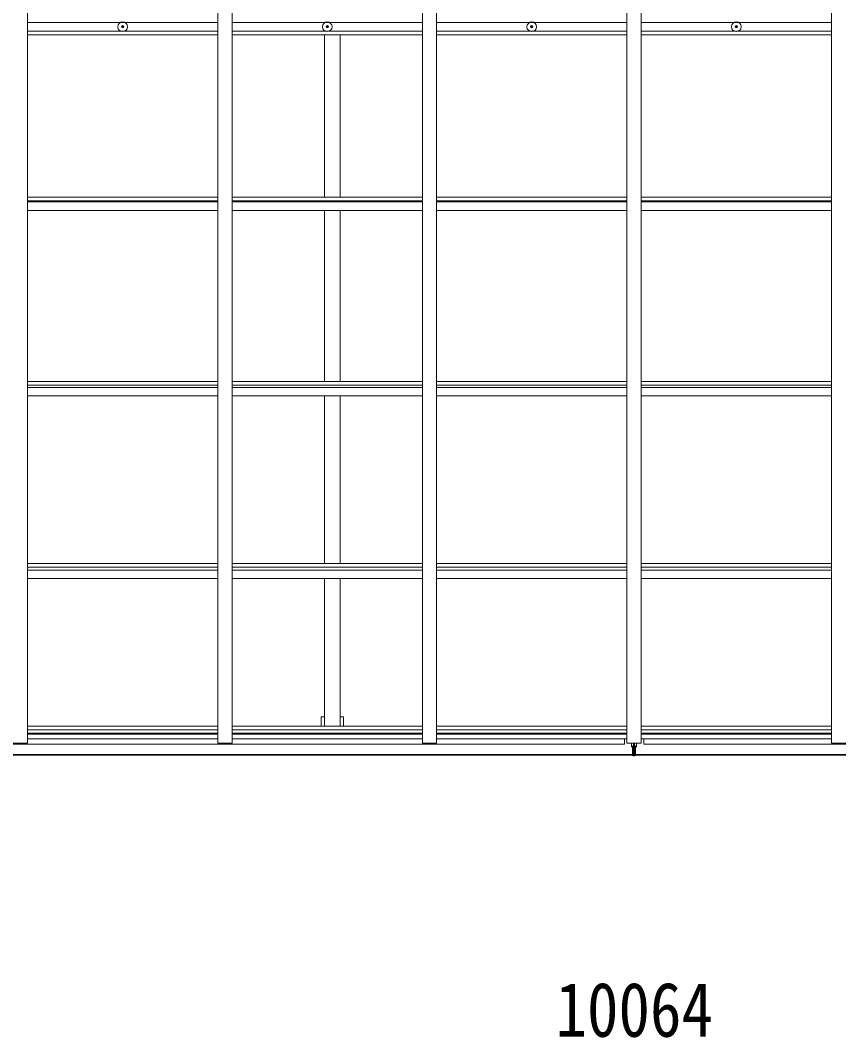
# Model space of a CAD drawing. Units: millimetres at full size, sheet at 1:40; details may follow other scales. Extents: x -11181 to 11305, y -7804 to 7716.
# Drawn here: x 1674 to 4538, y 636 to 4195 of the extents above; entities that cross this region are included whole.
import ezdxf
from ezdxf.enums import TextEntityAlignment as Align

# ---------------------------------------------------------------- set-up
doc = ezdxf.new("R2010")
doc.units = ezdxf.units.MM
doc.header["$LTSCALE"] = 40
for name, color, linetype, lineweight in [('0-1_本体', 4, 'Continuous', 9), ('0-2_部品', 7, 'Continuous', 9), ('0-3_ELV2', 4, 'Continuous', 9), ('0-A_寸法', 6, 'Continuous', 9)]:
    doc.layers.add(name, color=color, linetype=linetype, lineweight=lineweight)
doc.styles.add('ＭＳ ゴシック', font='')
doc.styles.get('ＭＳ ゴシック').set_extended_font_data('MS Gothic')

msp = doc.modelspace()

# ---------------------------------------------------------------- linework, layer by layer
at = {"layer": '0-1_本体'}
for p, q in [((1699.19, 1666.64), (1699.19, 6678.61)), ((2365.19, 1666.64), (2365.19, 6678.61)), ((2415.19, 1666.64), (2415.19, 6678.61)), ((3081.19, 1666.64), (3081.19, 6678.61)), ((3131.19, 1666.64), (3131.19, 6678.61)), ((3797.19, 1666.64), (3797.19, 6678.61)), ((3847.19, 1666.64), (3847.19, 6678.61)), ((4513.19, 1666.64), (4513.19, 6678.61)), ((1699.19, 4187.62), (2365.19, 4187.62)), ((2415.19, 4187.62), (3081.19, 4187.62)), ((3131.19, 4187.62), (3797.19, 4187.62)), ((4513.19, 4187.62), (3847.19, 4187.62)), ((1699.19, 4157.62), (2365.19, 4157.62)), ((1699.19, 4144.62), (2365.19, 4144.62)), ((2415.19, 4157.62), (3081.19, 4157.62)), ((2415.19, 4144.62), (3081.19, 4144.62)), ((2738.69, 3577.1), (2738.69, 4144.62)), ((2793.69, 3577.1), (2793.69, 4144.62)), ((3131.19, 4157.62), (3797.19, 4157.62)), ((3131.19, 4144.62), (3797.19, 4144.62)), ((4513.19, 4157.62), (3847.19, 4157.62)), ((4513.19, 4144.62), (3847.19, 4144.62)), ((1699.19, 3577.1), (2365.19, 3577.1)), ((1699.19, 3564.08), (2365.19, 3564.08)), ((1699.19, 3560.22), (2365.19, 3560.22)), ((2415.19, 3577.1), (3081.19, 3577.1)), ((2415.19, 3564.08), (3081.19, 3564.08)), ((2415.19, 3560.22), (3081.19, 3560.22)), ((3131.19, 3577.1), (3797.19, 3577.1)), ((3131.19, 3564.08), (3797.19, 3564.08)), ((3131.19, 3560.22), (3797.19, 3560.22)), ((4513.19, 3577.1), (3847.19, 3577.1)), ((4513.19, 3564.08), (3847.19, 3564.08)), ((4513.19, 3560.22), (3847.19, 3560.22)), ((1699.19, 3530.42), (2365.19, 3530.42)), ((2415.19, 3530.42), (3081.19, 3530.42)), ((2738.69, 2932.08), (2738.69, 3530.42)), ((2793.69, 2932.08), (2793.69, 3530.42)), ((3131.19, 3530.42), (3797.19, 3530.42)), ((4513.19, 3530.42), (3847.19, 3530.42)), ((1699.18, 2919.15), (2365.18, 2919.15)), ((1699.19, 2932.08), (2365.19, 2932.08)), ((2415.18, 2919.15), (3081.18, 2919.15)), ((2415.19, 2932.08), (3081.19, 2932.08)), ((3131.18, 2919.15), (3797.18, 2919.15)), ((3131.19, 2932.08), (3797.19, 2932.08)), ((4513.19, 2932.08), (3847.19, 2932.08)), ((4513.21, 2919.15), (3847.21, 2919.15)), ((1699.19, 2911.25), (2365.19, 2911.25)), ((2415.19, 2911.25), (3081.19, 2911.25)), ((3131.19, 2911.25), (3797.19, 2911.25)), ((4513.19, 2911.25), (3847.19, 2911.25)), ((1699.19, 2881.91), (2365.19, 2881.91)), ((2415.19, 2881.91), (3081.19, 2881.91)), ((2738.69, 2294.93), (2738.69, 2881.91)), ((2793.69, 2294.93), (2793.69, 2881.91)), ((3131.19, 2881.91), (3797.19, 2881.91)), ((4513.19, 2881.91), (3847.19, 2881.91)), ((1699.19, 2294.93), (2365.19, 2294.93)), ((1699.19, 2282.09), (2365.19, 2282.09)), ((2415.19, 2294.93), (3081.19, 2294.93)), ((2415.19, 2282.09), (3081.19, 2282.09)), ((3131.19, 2294.93), (3797.19, 2294.93)), ((3131.19, 2282.09), (3797.19, 2282.09)), ((4513.19, 2294.93), (3847.19, 2294.93)), ((4513.19, 2282.09), (3847.19, 2282.09)), ((1699.19, 2271.94), (2365.19, 2271.94)), ((1699.19, 2242.97), (2365.19, 2242.97)), ((2415.19, 2271.94), (3081.19, 2271.94)), ((2415.19, 2242.97), (3081.19, 2242.97)), ((2738.69, 1725.5), (2738.69, 2242.97)), ((2793.69, 1725.5), (2793.69, 2242.97)), ((3131.19, 2271.94), (3797.19, 2271.94)), ((3131.19, 2242.97), (3797.19, 2242.97)), ((4513.19, 2271.94), (3847.19, 2271.94)), ((4513.19, 2242.97), (3847.19, 2242.97)), ((2805.69, 1758.34), (2793.69, 1758.34)), ((2805.69, 1758.34), (2805.69, 1725.5)), ((1699.19, 1725.5), (2365.19, 1725.5)), ((1699.19, 1712.68), (2365.19, 1712.68)), ((2415.19, 1725.5), (3081.19, 1725.5)), ((2415.19, 1712.68), (3081.19, 1712.68)), ((3131.19, 1725.5), (3797.19, 1725.5)), ((3131.19, 1712.68), (3797.19, 1712.68)), ((4513.19, 1725.5), (3847.19, 1725.5)), ((4513.19, 1712.68), (3847.19, 1712.68)), ((1699.19, 1701.33), (2365.19, 1701.33)), ((1699.19, 1697.55), (2365.19, 1697.55)), ((1699.19, 1681.6), (2365.19, 1681.6)), ((2415.19, 1701.33), (3081.19, 1701.33)), ((2415.19, 1697.55), (3081.19, 1697.55)), ((2415.19, 1681.6), (3081.19, 1681.6)), ((3131.19, 1701.33), (3797.19, 1701.33)), ((3131.19, 1697.55), (3797.19, 1697.55)), ((3131.19, 1681.6), (3797.19, 1681.6)), ((3788.19, 1663.31), (3788.19, 1681.6)), ((4513.19, 1701.33), (3847.19, 1701.33)), ((4513.19, 1697.55), (3847.19, 1697.55)), ((4513.19, 1681.6), (3847.19, 1681.6)), ((3856.19, 1663.31), (3856.19, 1681.6)), ((3788.19, 1663.31), (-1155.81, 1663.31)), ((1649.19, 1666.64), (1699.19, 1666.64)), ((2365.19, 1666.64), (2415.19, 1666.64)), ((3081.19, 1666.64), (3131.19, 1666.64)), ((3797.19, 1666.64), (3847.19, 1666.64)), ((3847.19, 1666.64), (3797.19, 1666.64)), ((3856.19, 1663.31), (8800.19, 1663.31)), ((4563.19, 1666.64), (4513.19, 1666.64)), ((-1188.31, 1626.77), (3815.69, 1626.77)), ((-1188.31, 1624.34), (3815.69, 1624.34)), ((8832.69, 1626.77), (3828.69, 1626.77)), ((8832.69, 1624.34), (3828.69, 1624.34))]:
    msp.add_line(p, q, dxfattribs=at)
msp.add_lwpolyline([(2738.69, 1758.34), (2726.69, 1758.34), (2726.69, 1725.5)], dxfattribs=at)
at = {"layer": '0-2_部品'}
for p, q in [((3813.69, 1666.64), (3813.69, 1655.75)), ((3813.69, 1666.64), (3813.69, 1655.75)), ((3813.69, 1655.25), (3820.69, 1655.31)), ((3813.69, 1655.25), (3813.69, 1654.38)), ((3813.69, 1654.38), (3820.69, 1654.31)), ((3813.69, 1653.88), (3820.69, 1653.81)), ((3816.69, 1653.85), (3816.69, 1641.98)), ((3816.69, 1653.85), (3816.69, 1642.02)), ((3816.69, 1641.98), (3820.69, 1642.02)), ((3816.69, 1641.98), (3816.69, 1633.75)), ((3820.69, 1662.81), (3820.69, 1666.64)), ((3820.69, 1662.81), (3820.69, 1666.64)), ((3820.69, 1662.81), (3823.69, 1662.81)), ((3820.69, 1662.81), (3820.69, 1655.74)), ((3823.69, 1662.81), (3820.69, 1662.81)), ((3820.69, 1662.81), (3820.69, 1655.74)), ((3820.69, 1655.74), (3823.69, 1655.74)), ((3820.69, 1655.74), (3820.69, 1646.1)), ((3823.69, 1655.74), (3820.69, 1655.74)), ((3820.69, 1655.74), (3820.69, 1646.1)), ((3820.69, 1646.1), (3823.69, 1646.1)), ((3820.69, 1646.1), (3820.69, 1639.03)), ((3823.69, 1646.1), (3820.69, 1646.1)), ((3820.69, 1646.1), (3820.69, 1639.03)), ((3820.69, 1639.03), (3823.69, 1639.03)), ((3820.69, 1628.31), (3820.69, 1639.03)), ((3820.69, 1628.31), (3820.69, 1639.03)), ((3823.69, 1639.03), (3820.69, 1639.03)), ((3823.69, 1662.81), (3823.69, 1666.64)), ((3823.69, 1662.81), (3823.69, 1666.64)), ((3823.69, 1662.81), (3823.69, 1655.74)), ((3823.69, 1662.81), (3823.69, 1655.74)), ((3823.69, 1655.74), (3823.69, 1646.1)), ((3823.69, 1655.74), (3823.69, 1646.1)), ((3830.69, 1655.25), (3823.69, 1655.31)), ((3830.69, 1654.38), (3823.69, 1654.31)), ((3830.69, 1653.88), (3823.69, 1653.81)), ((3823.69, 1646.1), (3823.69, 1639.03)), ((3823.69, 1646.1), (3823.69, 1639.03)), ((3827.69, 1641.98), (3823.69, 1642.02)), ((3823.69, 1628.31), (3823.69, 1639.03)), ((3823.69, 1628.31), (3823.69, 1639.03)), ((3827.69, 1653.85), (3827.69, 1642.02)), ((3827.69, 1653.85), (3827.69, 1641.98)), ((3827.69, 1641.98), (3827.69, 1633.75)), ((3830.69, 1666.64), (3830.69, 1655.75)), ((3830.69, 1666.64), (3830.69, 1655.75)), ((3830.69, 1655.25), (3830.69, 1654.38)), ((3815.69, 1627.31), (3815.69, 1625.82)), ((3815.69, 1627.31), (3815.69, 1625.82)), ((3820.69, 1625.51), (3815.69, 1625.82)), ((3815.69, 1625.82), (3815.69, 1622.81)), ((3815.69, 1625.82), (3822.19, 1625.42)), ((3815.69, 1622.81), (3820.54, 1622.52)), ((3816.69, 1633.75), (3820.69, 1633.81)), ((3816.69, 1633.75), (3816.69, 1630.15)), ((3816.69, 1630.15), (3820.69, 1630.22)), ((3816.69, 1630.22), (3816.69, 1628.31)), ((3820.69, 1630.22), (3816.69, 1630.22)), ((3816.69, 1630.15), (3816.69, 1628.31)), ((3816.69, 1628.31), (3820.69, 1628.31)), ((3820.69, 1628.31), (3816.69, 1628.31)), ((3820.54, 1622.52), (3822.19, 1622.42)), ((3820.69, 1628.31), (3820.69, 1625.51)), ((3822.19, 1625.42), (3820.69, 1625.51)), ((3828.69, 1625.82), (3822.19, 1625.42)), ((3822.19, 1625.42), (3823.69, 1625.51)), ((3822.19, 1622.42), (3822.19, 1625.42)), ((3822.19, 1622.42), (3822.19, 1625.42)), ((3823.85, 1622.52), (3822.19, 1622.42)), ((3827.69, 1633.75), (3823.69, 1633.81)), ((3823.69, 1630.22), (3827.69, 1630.22)), ((3827.69, 1630.15), (3823.69, 1630.22)), ((3823.69, 1628.31), (3827.69, 1628.31)), ((3823.69, 1628.31), (3823.69, 1625.51)), ((3827.69, 1628.31), (3823.69, 1628.31)), ((3823.69, 1625.51), (3828.69, 1625.82)), ((3828.69, 1622.81), (3823.85, 1622.52)), ((3827.69, 1633.75), (3827.69, 1630.15)), ((3827.69, 1630.22), (3827.69, 1628.31)), ((3827.69, 1630.15), (3827.69, 1628.31)), ((3828.69, 1627.31), (3828.69, 1625.82)), ((3828.69, 1627.31), (3828.69, 1625.82)), ((3828.69, 1625.82), (3828.69, 1622.81))]:
    msp.add_line(p, q, dxfattribs=at)
for points in [[(3820.69, 1655.81), (3813.69, 1655.75), (3813.69, 1655.25), (3813.69, 1654.38)], [(3820.69, 1655.31), (3813.69, 1655.25), (3813.69, 1655.75), (3820.69, 1655.81)], [(3820.69, 1654.31), (3813.69, 1654.38), (3813.69, 1653.88)], [(3820.69, 1653.81), (3813.69, 1653.88), (3813.69, 1654.38)], [(3820.69, 1642.02), (3816.69, 1642.02), (3816.69, 1633.81)], [(3823.69, 1655.31), (3830.69, 1655.25), (3830.69, 1655.75), (3823.69, 1655.81)], [(3823.69, 1655.81), (3830.69, 1655.75), (3830.69, 1655.25), (3830.69, 1654.38)], [(3823.69, 1653.81), (3830.69, 1653.88), (3830.69, 1654.38)], [(3823.69, 1654.31), (3830.69, 1654.38), (3830.69, 1653.88)], [(3823.69, 1642.02), (3827.69, 1642.02), (3827.69, 1633.81)], [(3822.19, 1622.42), (3815.69, 1622.81), (3815.69, 1625.82)], [(3820.69, 1633.81), (3816.69, 1633.81), (3816.69, 1630.22)], [(3822.19, 1622.42), (3828.69, 1622.81), (3828.69, 1625.82)], [(3823.69, 1633.81), (3827.69, 1633.81), (3827.69, 1630.22)]]:
    msp.add_lwpolyline(points, dxfattribs=at)
for centre, start, end in [((3816.69, 1627.31), 90, 180), ((3816.69, 1627.31), 90, 180), ((3827.69, 1627.31), 0, 90), ((3827.69, 1627.31), 0, 90)]:
    msp.add_arc(centre, 1, start, end, dxfattribs=at)
for centre, major_axis, ratio, start_param, end_param in [((3820.72, 1625.51), (0.18, 2.99), 0.008711, 1.5718618, 3.1415927), ((3648.82, 1636.03), (171.87, -10.52), 0.017422, 0.0000005, 0.0010659), ((3995.56, 1636.03), (-171.87, -10.52), 0.017422, 6.2821194, 6.2831848), ((3823.67, 1625.51), (-0.18, 2.99), 0.008711, 3.1415927, 4.7113235)]:
    msp.add_ellipse(centre, major_axis=major_axis, ratio=ratio, start_param=start_param, end_param=end_param, dxfattribs=at)
at = {"layer": '0-3_ELV2'}
for p, q in [((2029.95, 4173.12), (2031.06, 4173.14)), ((2029.95, 4172.12), (2031.06, 4172.1)), ((2031.06, 4173.14), (2031.57, 4173.24)), ((2031.06, 4172.1), (2031.57, 4172)), ((2031.67, 4173.76), (2031.57, 4173.24)), ((2031.67, 4171.49), (2031.57, 4172)), ((2031.69, 4174.87), (2031.67, 4173.76)), ((2031.69, 4170.38), (2031.67, 4171.49)), ((2032.69, 4174.87), (2032.71, 4173.76)), ((2032.69, 4170.38), (2032.71, 4171.49)), ((2032.71, 4173.76), (2032.81, 4173.24)), ((2032.71, 4171.49), (2032.81, 4172)), ((2033.33, 4173.14), (2032.81, 4173.24)), ((2033.33, 4172.1), (2032.81, 4172)), ((2034.44, 4173.12), (2033.33, 4173.14)), ((2034.44, 4172.12), (2033.33, 4172.1)), ((2745.95, 4173.12), (2747.06, 4173.14)), ((2745.95, 4172.12), (2747.06, 4172.1)), ((2747.06, 4173.14), (2747.57, 4173.24)), ((2747.06, 4172.1), (2747.57, 4172)), ((2747.67, 4173.76), (2747.57, 4173.24)), ((2747.67, 4171.49), (2747.57, 4172)), ((2747.69, 4174.87), (2747.67, 4173.76)), ((2747.69, 4170.38), (2747.67, 4171.49)), ((2748.69, 4174.87), (2748.71, 4173.76)), ((2748.69, 4170.38), (2748.71, 4171.49)), ((2748.71, 4173.76), (2748.81, 4173.24)), ((2748.71, 4171.49), (2748.81, 4172)), ((2749.33, 4173.14), (2748.81, 4173.24)), ((2749.33, 4172.1), (2748.81, 4172)), ((2750.44, 4173.12), (2749.33, 4173.14)), ((2750.44, 4172.12), (2749.33, 4172.1)), ((3461.95, 4173.12), (3463.06, 4173.14)), ((3461.95, 4172.12), (3463.06, 4172.1)), ((3463.06, 4173.14), (3463.57, 4173.24)), ((3463.06, 4172.1), (3463.57, 4172)), ((3463.67, 4173.76), (3463.57, 4173.24)), ((3463.67, 4171.49), (3463.57, 4172)), ((3463.69, 4174.87), (3463.67, 4173.76)), ((3463.69, 4170.38), (3463.67, 4171.49)), ((3464.69, 4174.87), (3464.71, 4173.76)), ((3464.69, 4170.38), (3464.71, 4171.49)), ((3464.71, 4173.76), (3464.81, 4173.24)), ((3464.71, 4171.49), (3464.81, 4172)), ((3465.33, 4173.14), (3464.81, 4173.24)), ((3465.33, 4172.1), (3464.81, 4172)), ((3466.44, 4173.12), (3465.33, 4173.14)), ((3466.44, 4172.12), (3465.33, 4172.1)), ((4177.95, 4173.12), (4179.06, 4173.14)), ((4177.95, 4172.12), (4179.06, 4172.1)), ((4179.06, 4173.14), (4179.57, 4173.24)), ((4179.06, 4172.1), (4179.57, 4172)), ((4179.67, 4173.76), (4179.57, 4173.24)), ((4179.67, 4171.49), (4179.57, 4172)), ((4179.69, 4174.87), (4179.67, 4173.76)), ((4179.69, 4170.38), (4179.67, 4171.49)), ((4180.69, 4174.87), (4180.71, 4173.76)), ((4180.69, 4170.38), (4180.71, 4171.49)), ((4180.71, 4173.76), (4180.81, 4173.24)), ((4180.71, 4171.49), (4180.81, 4172)), ((4181.33, 4173.14), (4180.81, 4173.24)), ((4181.33, 4172.1), (4180.81, 4172)), ((4182.44, 4173.12), (4181.33, 4173.14)), ((4182.44, 4172.12), (4181.33, 4172.1))]:
    msp.add_line(p, q, dxfattribs=at)
for centre, radius in [((2032.19, 4172.62), 17), ((2032.19, 4172.62), 4), ((2748.19, 4172.62), 17), ((2748.19, 4172.62), 4), ((3464.19, 4172.62), 17), ((3464.19, 4172.62), 4), ((4180.19, 4172.62), 17), ((4180.19, 4172.62), 4)]:
    msp.add_circle(centre, radius, dxfattribs=at)
for centre, start, end in [((2032.19, 4172.62), 167.44414, 192.55586), ((2032.19, 4172.62), 77.44414, 102.55586), ((2032.19, 4172.62), 257.44414, 282.55586), ((2032.19, 4172.62), 347.44414, 12.55586), ((2748.19, 4172.62), 167.44414, 192.55586), ((2748.19, 4172.62), 77.44414, 102.55586), ((2748.19, 4172.62), 257.44414, 282.55586), ((2748.19, 4172.62), 347.44414, 12.55586), ((3464.19, 4172.62), 167.44414, 192.55586), ((3464.19, 4172.62), 77.44414, 102.55586), ((3464.19, 4172.62), 257.44414, 282.55586), ((3464.19, 4172.62), 347.44414, 12.55586), ((4180.19, 4172.62), 167.44414, 192.55586), ((4180.19, 4172.62), 77.44414, 102.55586), ((4180.19, 4172.62), 257.44414, 282.55586), ((4180.19, 4172.62), 347.44414, 12.55586)]:
    msp.add_arc(centre, 2.3, start, end, dxfattribs=at)

# ---------------------------------------------------------------- texts
at = {"layer": '0-A_寸法', "color": 7, "style": 'ＭＳ ゴシック', "width": 0.85}
msp.add_text('10064', height=190.6, dxfattribs=at).set_placement((3547.19, 582.23), align=Align.BOTTOM_LEFT)

doc.saveas('drawing.dxf')
